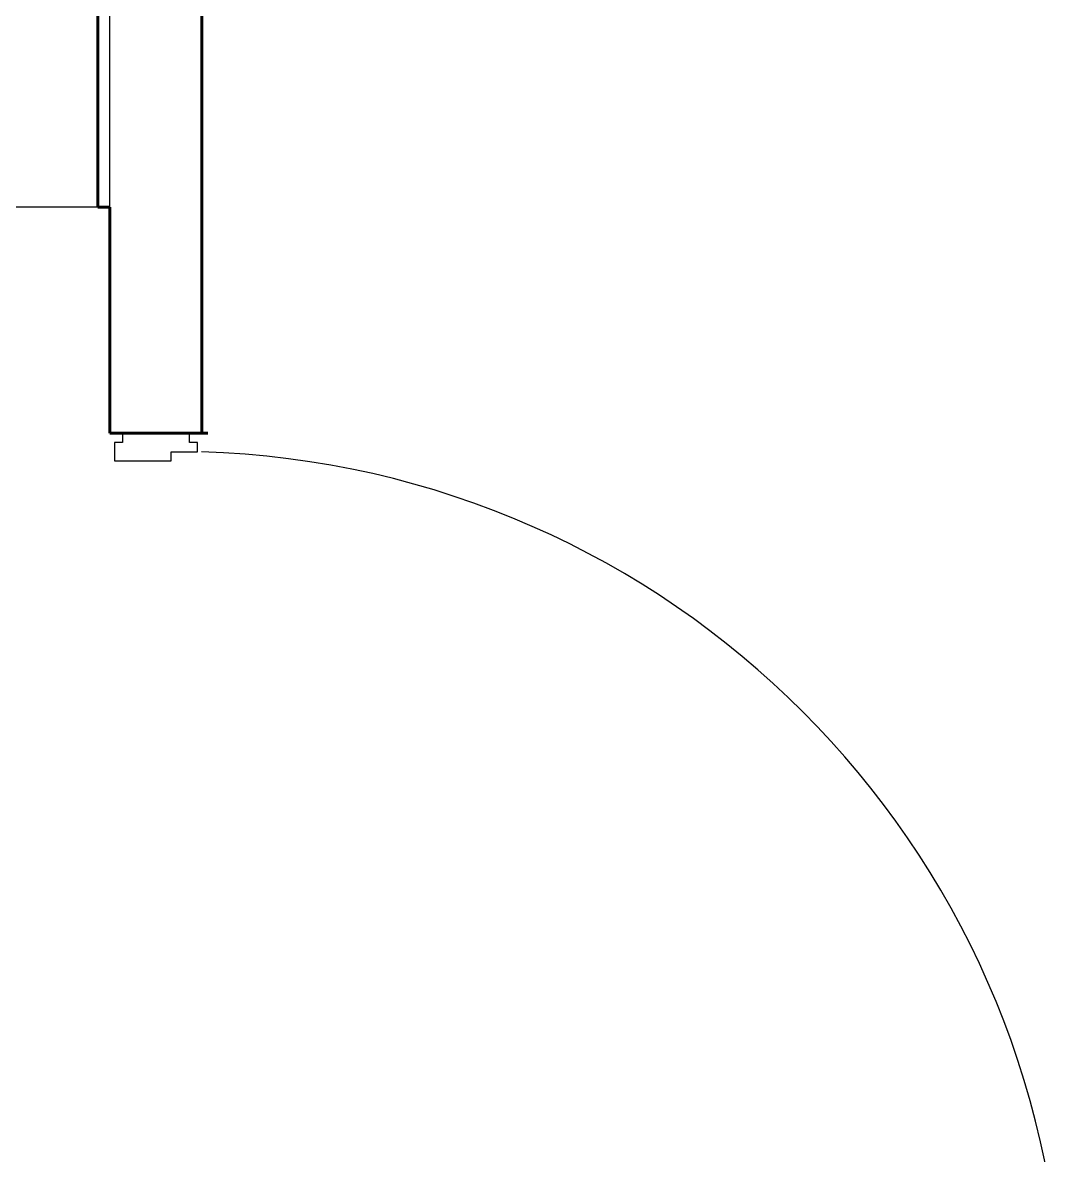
# Model space of a CAD drawing. Header units: metres. Extents: x 244.4 to 340.3, y -4.1 to 64.3.
# Drawn here: x 251.305 to 253.002, y 36.815 to 38.664 of the extents above; entities that cross this region are included whole.
import ezdxf

# ---------------------------------------------------------------- set-up
doc = ezdxf.new("R2010")
doc.units = ezdxf.units.M
doc.layers.add('A-WALL', color=6, linetype='Continuous', lineweight=60)
doc.layers.add('Edges', color=7, linetype='Continuous')

# ---------------------------------------------------------------- blocks, each defined once
blk = doc.blocks.new('*U99')
blk.add_lwpolyline([(33.6, 1753.1, -0.396717), (1595.4, 192)], format="xyb")
for points in [[(72, 192), (33.6, 192), (33.6, 1753.1), (72, 1753.1)], [(33.6, 192), (16.8, 192), (16.8, 192), (16.8, 192), (16.8, 192), (16.8, 177), (0, 177), (0, 190.9), (0, 40.9), (0, 55.9), (16.8, 55.9), (16.8, 40.9), (33.6, 40.9), (33.6, 40.9), (50, 40.9), (50, 144), (33.6, 144)], [(1629, 170), (1629, 185), (1629, 185), (1629, 34), (1629, 49), (1612.2, 49), (1612.2, 34), (1595.4, 34), (1595.4, 34), (1579, 34), (1579, 137), (1595.4, 137), (1595.4, 185), (1612.2, 185), (1612.2, 170)]]:
    blk.add_lwpolyline(points, close=True)
blk.add_lwpolyline([(33.6, 192), (72, 192)])

msp = doc.modelspace()

# ---------------------------------------------------------------- linework, layer by layer
at = {"layer": 'A-WALL'}
for p, q in [((251.5977, 37.9933), (251.5977, 41.9123)), ((251.4277, 38.3623), (251.4277, 40.3872)), ((251.4477, 38.3623), (251.4277, 38.3623)), ((251.4477, 37.9933), (251.4477, 38.3623)), ((251.4477, 37.9933), (251.6077, 37.9933))]:
    msp.add_line(p, q, dxfattribs=at)
at = {"layer": 'Edges'}
for p, q in [((251.4477, 38.3623), (251.4477, 41.9123)), ((251.4277, 38.3623), (248.9977, 38.3623))]:
    msp.add_line(p, q, dxfattribs=at)

# ---------------------------------------------------------------- block references
at = {"xscale": -0.0009000000000045201, "yscale": 0.0009000000000045201, "zscale": 0.0009000000000045201, "rotation": 270}
msp.add_blockref('*U99', (251.4243, 36.5272), dxfattribs=at)

doc.saveas('drawing.dxf')
